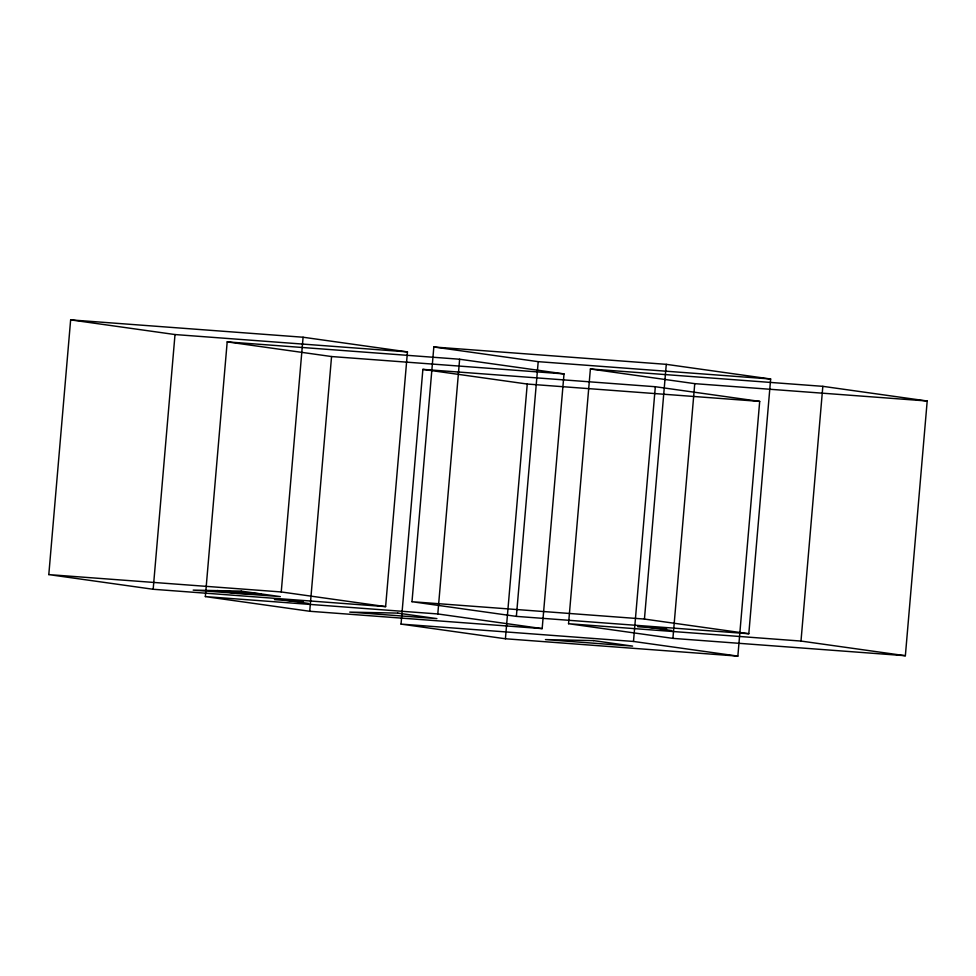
<?xml version="1.0" encoding="UTF-8"?>
<svg xmlns="http://www.w3.org/2000/svg" width="976" height="976" viewBox="0 0 976 976"><rect width="100%" height="100%" fill="white"/><g stroke="black" fill="none" stroke-linecap="round" stroke-linejoin="round"><path stroke-width="1.46" d="M48.8 574.608L70.638 319.884L303.085 337.232L407.456 351.897L385.618 606.621L153.171 589.272L48.8 574.608L281.247 591.956L385.618 606.621M153.171 589.272L175.009 334.548L70.638 319.884M205.35 596.604L227.188 341.881L459.635 359.229L564.006 373.893L542.168 628.617L309.721 611.269L205.35 596.604L437.797 613.953L542.168 628.617M281.247 591.956L303.085 337.232M309.721 611.269L331.559 356.545L227.188 341.881M401.038 624.103L422.876 369.379L655.323 386.728L759.694 401.392L737.856 656.116L505.409 638.768L401.038 624.103L633.485 641.452L737.856 656.116M411.994 601.716L433.832 346.992L666.279 364.341L770.65 379.005L748.812 633.729L516.365 616.381L411.994 601.716L644.441 619.065L748.812 633.729M437.797 613.953L459.635 359.229M505.409 638.768L527.247 384.044L422.876 369.379M516.365 616.381L538.203 361.657L433.832 346.992M568.544 623.713L590.382 368.989L822.829 386.337L927.2 401.002L905.362 655.726L672.915 638.377L568.544 623.713L800.991 641.061L905.362 655.726M633.485 641.452L655.323 386.728M644.441 619.065L666.279 364.341M672.915 638.377L694.753 383.653L590.382 368.989M800.991 641.061L822.829 386.337M274.427 599.618L303.487 601.789M637.633 626.714L666.681 628.886M175.009 334.548L407.456 351.897M538.203 361.657L770.65 379.005M331.559 356.545L564.006 373.893M694.753 383.653L927.2 401.002M527.247 384.044L759.694 401.392M645.636 626.885L671.72 630.557M282.442 599.789L308.526 603.449M241.218 591.127L193.187 590.114L280.356 596.617L241.218 591.127M260.787 593.872L236.778 593.371L217.209 590.614L260.787 593.872M397.769 613.111L349.75 612.111L436.906 618.613L397.769 613.111M593.469 640.61L545.438 639.597L632.607 646.112L593.469 640.61"/></g></svg>
